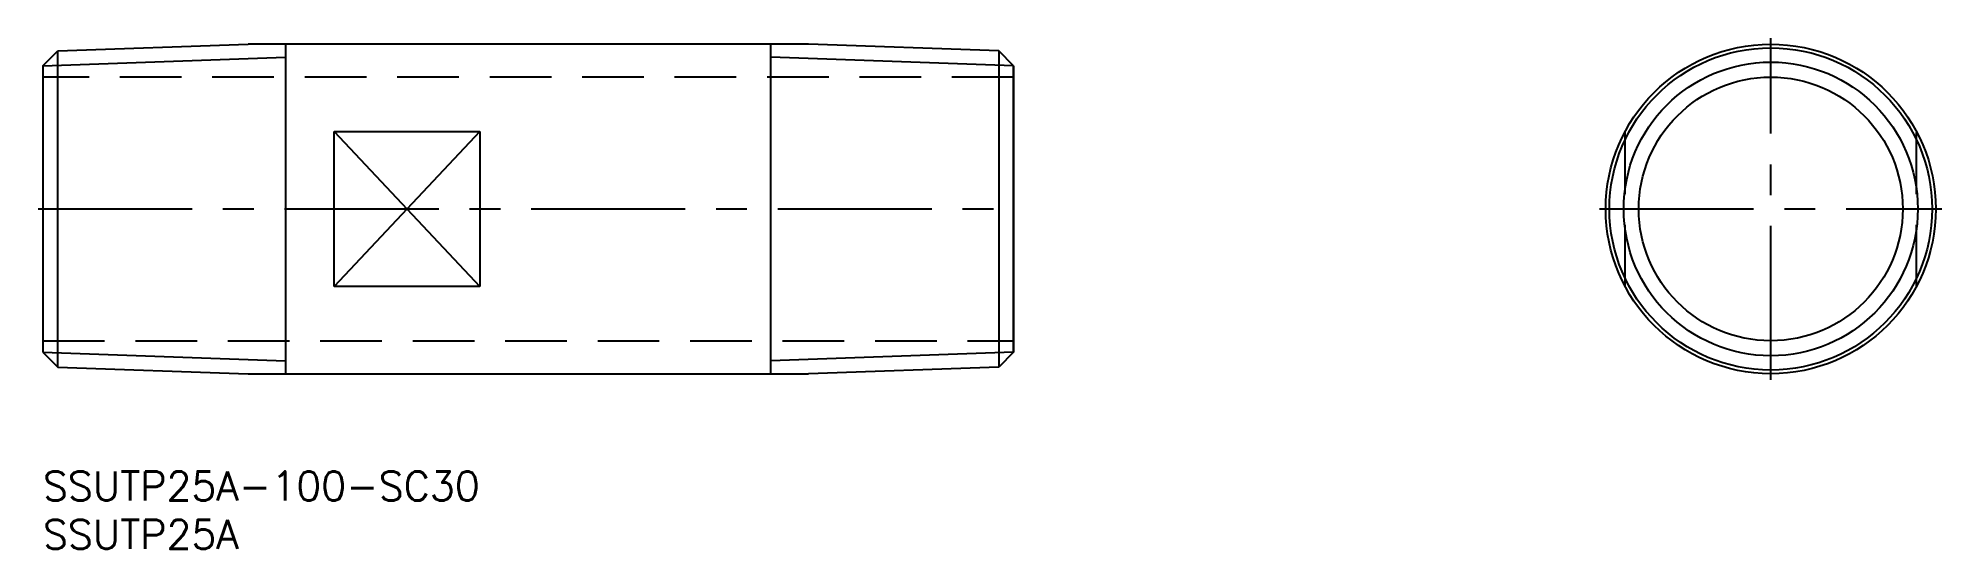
# Model space of a CAD drawing. Extents: x 0 to 196, y -8 to 45.
import ezdxf

# ---------------------------------------------------------------- set-up
doc = ezdxf.new("R2010")
doc.units = 0
doc.header["$LTSCALE"] = 0.5
doc.linetypes.add('CENTER', pattern=[50.8, 31.75, -6.35, 6.35, -6.35])
doc.linetypes.add('DASHED', pattern=[19.05, 12.7, -6.35])
for name, color, linetype in [('MSM_CENTER', 1, 'CENTER'), ('MSM_CONTINUOUS', 7, 'CONTINUOUS'), ('MSM_DASHED', 4, 'DASHED'), ('MSM_NARROW', 5, 'CONTINUOUS'), ('MSM_PART_NUMBER', 7, 'CONTINUOUS')]:
    doc.layers.add(name, color=color, linetype=linetype)
doc.styles.get("Standard").update_dxf_attribs({"font": 'txt.shx', "height": 3, "bigfont": 'bigfont.shx'})

# ---------------------------------------------------------------- blocks, each defined once
blk = doc.blocks.new('*U17')
at = {"layer": 'MSM_PART_NUMBER'}
blk.add_text('SSUTP25A-100-SC30', height=3, dxfattribs=at).set_placement((0, -3))
blk = doc.blocks.new('*U18')
at = {"layer": 'MSM_PART_NUMBER'}
blk.add_text('SSUTP25A', height=3, dxfattribs=at).set_placement((0, -8))

msp = doc.modelspace()

# ---------------------------------------------------------------- linework, layer by layer
at = {"layer": 'MSM_CENTER'}
for p, q in [((178, 9.45), (178, 44.71)), ((-0.5, 27.08), (100.5, 27.08)), ((160.36, 27.08), (195.63, 27.08))]:
    msp.add_line(p, q, dxfattribs=at)
at = {"layer": 'MSM_CONTINUOUS'}
for p, q in [((0, 41.86), (1.53, 43.4)), ((1.53, 43.4), (21.14, 44.08)), ((1.53, 10.77), (1.53, 43.4)), ((78.86, 44.08), (21.14, 44.08)), ((25, 44.08), (25, 10.08)), ((75, 10.08), (75, 44.08)), ((98.47, 43.4), (78.86, 44.08)), ((98.47, 43.4), (98.47, 10.77)), ((100, 41.86), (98.47, 43.4)), ((0, 41.86), (0, 12.3)), ((100, 41.86), (100, 12.3)), ((100, 12.3), (100, 41.86)), ((30, 19.08), (30, 35.08)), ((30, 35.08), (45, 35.08)), ((45, 35.08), (45, 19.08)), ((45, 19.08), (30, 19.08)), ((0, 12.3), (1.53, 10.77)), ((100, 12.3), (98.47, 10.77)), ((1.53, 10.77), (21.14, 10.08)), ((21.14, 10.08), (78.86, 10.08)), ((98.47, 10.77), (78.86, 10.08))]:
    msp.add_line(p, q, dxfattribs=at)
for radius in [17, 15.15, 13.6]:
    msp.add_circle((178, 27.08), radius, dxfattribs=at)
at = {"layer": 'MSM_DASHED'}
for p, q in [((100, 40.68), (0, 40.68)), ((163, 19.08), (163, 35.08)), ((193, 19.08), (193, 35.08)), ((0, 13.48), (100, 13.48))]:
    msp.add_line(p, q, dxfattribs=at)
at = {"layer": 'MSM_NARROW'}
for p, q in [((0, 41.86), (25, 42.74)), ((100, 41.86), (75, 42.74)), ((30, 35.08), (45, 19.08)), ((45, 35.08), (30, 19.08)), ((0, 12.3), (25, 11.42)), ((100, 12.3), (75, 11.42))]:
    msp.add_line(p, q, dxfattribs=at)
msp.add_circle((178, 27.08), 16.62, dxfattribs=at)

# ---------------------------------------------------------------- block references
at = {"layer": 'MSM_CONTINUOUS'}
for name in ['*U17', '*U18']:
    msp.add_blockref(name, (0, 0), dxfattribs=at)

doc.saveas('drawing.dxf')
